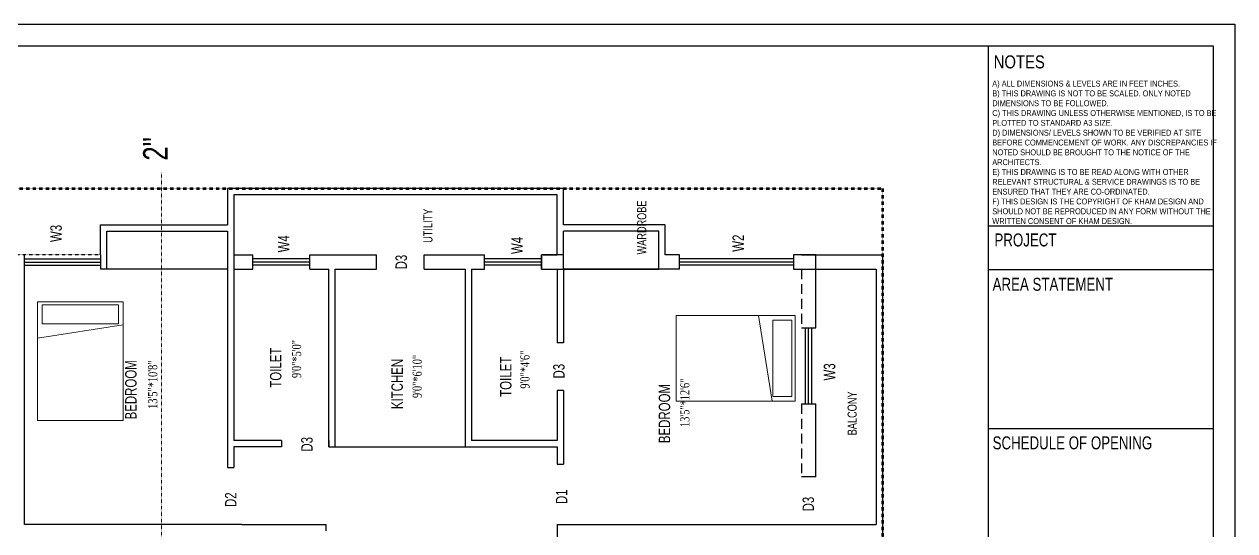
# Model space of a CAD drawing. Header units: inches. Extents: x 13884 to 18519, y 5853 to 8310.
# Drawn here: x 15429 to 16192, y 7990 to 8310 of the extents above; entities that cross this region are included whole.
import ezdxf

# ---------------------------------------------------------------- set-up
doc = ezdxf.new("R2010")
doc.units = ezdxf.units.IN
doc.header["$LTSCALE"] = 0.5
doc.header["$MEASUREMENT"] = 0
doc.linetypes.add('DASHED', pattern=[0.75, 0.5, -0.25])
doc.linetypes.add('HIDDEN2', pattern=[0.1875, 0.125, -0.0625])
doc.layers.add('A-----SYP', color=6, linetype='Continuous', lineweight=9)
doc.layers.add('I-DETLFUM', color=2, linetype='Continuous', lineweight=9)
doc.layers.add('FF WALL', color=30, linetype='Continuous')
doc.layers.add('Template', color=7, linetype='Continuous')
doc.styles.add('alpha', font='swisscl.ttf')
doc.styles.get("Standard").update_dxf_attribs({"font": 'romans.shx', "width": 0.75})

# ---------------------------------------------------------------- blocks, each defined once
blk = doc.blocks.new('js')
at = {"color": 7, "linetype": 'HIDDEN2', "lineweight": 53}
for p, q in [((313.35, 387.57), (313.35, -452.43)), ((313.35, -452.43), (-286.65, -452.43))]:
    blk.add_line(p, q, dxfattribs=at)
blk = doc.blocks.new('Bed _3_ - 1372 x 1905mm - Double-142158-Level 2')
at = {"layer": 'I-DETLFUM', "color": 7}
for p, q in [((37.7, 35.7), (-16.32, 35.7)), ((-16.32, 35.7), (-16.32, -39.3)), ((-16.32, 35.7), (-16.32, -39.3)), ((-16.32, 35.7), (37.7, 35.7)), ((-13.32, 33.7), (-13.32, 21.7)), ((-13.32, 33.7), (34.7, 33.7)), ((34.7, 33.7), (34.7, 21.7)), ((37.7, -39.3), (37.7, 35.7)), ((37.7, 35.7), (37.7, -39.3)), ((37.7, 21.2), (-16.32, 12.63)), ((-13.32, 21.7), (34.7, 21.7)), ((-16.32, -39.3), (37.7, -39.3)), ((-16.32, -39.3), (37.7, -39.3))]:
    blk.add_line(p, q, dxfattribs=at)
blk = doc.blocks.new('column')
for p, q in [((10812.8125, 3409.9375), (10812.8125, 3395.9375)), ((10821.8125, 3409.9375), (10812.8125, 3409.9375)), ((10821.8125, 3395.9375), (10821.8125, 3409.9375)), ((10812.8125, 3395.9375), (10821.8125, 3395.9375))]:
    blk.add_line(p, q)
blk = doc.blocks.new('A3 Paper')
at = {"layer": 'Template', "color": 116}
for points in [[(44545, -27531), (69442, -27531), (69442, -45138), (44545, -45138)], [(69146, -44841), (44841, -44841), (44841, -27828), (69146, -27828)]]:
    blk.add_lwpolyline(points, close=True, dxfattribs=at)

msp = doc.modelspace()

# ---------------------------------------------------------------- linework, layer by layer
for p, q in [((16036.8252, 8295.92429), (16036.8252, 7513.39066)), ((15769.2332, 8206.02227), (15557.2332, 8206.02227)), ((15765.2332, 8202.02227), (15561.2332, 8202.02227)), ((15477.2332, 8164.02227), (15477.2332, 8183.02227)), ((15833.2332, 8164.02227), (15833.2332, 8183.02227)), ((15481.2332, 8155.02227), (15481.2332, 8179.02227)), ((15829.2332, 8155.02227), (15829.2332, 8179.02227)), ((16178.40848, 8182.19621), (16036.8252, 8182.19621)), ((15429.2332, 8161.52227), (15477.2332, 8161.52227)), ((15477.2332, 8164.02227), (15477.2332, 8155.02227)), ((15573.2332, 8155.02227), (15573.2332, 8164.02227)), ((15609.2332, 8161.52227), (15573.2332, 8161.52227)), ((15609.2332, 8155.02227), (15609.2332, 8164.02227)), ((15651.2332, 8155.02227), (15651.2332, 8164.02227)), ((15681.2332, 8155.02227), (15681.2332, 8164.02227)), ((15719.2332, 8155.02227), (15719.2332, 8164.02227)), ((15755.2332, 8161.52227), (15719.2332, 8161.52227)), ((15755.2332, 8155.02227), (15755.2332, 8164.02227)), ((15842.2332, 8164.02227), (15833.2332, 8164.02227)), ((15842.2332, 8155.02227), (15842.2332, 8164.02227)), ((15914.2332, 8161.52227), (15842.2332, 8161.52227)), ((15914.2332, 8164.02227), (15914.2332, 8155.02227)), ((15928.2332, 8118.02227), (15928.2332, 8164.02227)), ((15429.2332, 8159.52227), (15477.2332, 8159.52227)), ((15429.2332, 8157.52227), (15477.2332, 8157.52227)), ((15609.2332, 8159.52227), (15573.2332, 8159.52227)), ((15609.2332, 8157.52227), (15573.2332, 8157.52227)), ((15755.2332, 8159.52227), (15719.2332, 8159.52227)), ((15755.2332, 8157.52227), (15719.2332, 8157.52227)), ((15842.2332, 8155.02227), (15769.2332, 8155.02227)), ((15769.2332, 8155.02227), (15829.2332, 8155.02227)), ((15914.2332, 8159.52227), (15842.2332, 8159.52227)), ((15914.2332, 8157.52227), (15842.2332, 8157.52227)), ((16178.40848, 8154.53953), (16036.8252, 8154.53953)), ((15919.2332, 8118.02227), (15928.2332, 8118.02227)), ((15919.2332, 8070.02227), (15928.2332, 8070.02227)), ((15928.2332, 8024.02227), (15928.2332, 8070.02227)), ((16178.40848, 8054.27572), (16036.8252, 8054.27572)), ((15928.2332, 8024.02227), (15919.2332, 8024.02227))]:
    msp.add_line(p, q)
at = {"linetype": 'HIDDEN2'}
msp.add_line((15477.2332, 8164.02227), (15377.2332, 8164.02227), dxfattribs=at)
at = {"layer": 'A-----SYP', "linetype": 'HIDDEN2'}
msp.add_line((15515.66221, 7606.16141), (15515.66221, 8216.31939), dxfattribs=at)
at = {"layer": 'FF WALL'}
for p, q in [((15557.2332, 8206.02227), (15557.2332, 8183.02227)), ((15769.2332, 8183.02227), (15769.2332, 8206.02227)), ((15561.2332, 8202.02227), (15561.2332, 8155.02227)), ((15765.2332, 8164.02227), (15765.2332, 8202.02227)), ((15477.2332, 8183.02227), (15557.2332, 8183.02227)), ((15833.2332, 8183.02227), (15769.2332, 8183.02227)), ((15481.2332, 8179.02227), (15557.2332, 8179.02227)), ((15557.2332, 8179.02227), (15557.2332, 8155.02227)), ((15769.2332, 8155.02227), (15769.2332, 8179.02227)), ((15829.2332, 8179.02227), (15769.2332, 8179.02227)), ((15429.2332, 7994.02227), (15429.2332, 8164.02227)), ((15561.2332, 8164.02227), (15573.2332, 8164.02227)), ((15609.2332, 8164.02227), (15651.2332, 8164.02227)), ((15681.2332, 8164.02227), (15719.2332, 8164.02227)), ((15756.2332, 8164.02227), (15765.2332, 8164.02227)), ((15919.2332, 8164.02227), (15970.2332, 8164.02227)), ((15970.2332, 8164.02227), (15970.2332, 7994.02227)), ((15557.2332, 8155.02227), (15477.2332, 8155.02227)), ((15557.2332, 8155.02227), (15557.2332, 8030.02227)), ((15561.2332, 8155.02227), (15573.2332, 8155.02227)), ((15561.2332, 8155.02227), (15573.2332, 8155.02227)), ((15561.2332, 8155.02227), (15561.2332, 8047.02227)), ((15609.2332, 8155.02227), (15621.2332, 8155.02227)), ((15609.2332, 8155.02227), (15621.2332, 8155.02227)), ((15621.2332, 8043.02227), (15621.2332, 8155.02227)), ((15625.2332, 8155.02227), (15651.2332, 8155.02227)), ((15625.2332, 8043.02227), (15625.2332, 8155.02227)), ((15681.2332, 8155.02227), (15707.2332, 8155.02227)), ((15707.2332, 8155.02227), (15707.2332, 8043.02227)), ((15711.2332, 8155.02227), (15719.2332, 8155.02227)), ((15711.2332, 8155.02227), (15711.2332, 8047.02227)), ((15756.2332, 8155.02227), (15765.2332, 8155.02227)), ((15765.2332, 8155.02227), (15765.2332, 8108.52227)), ((15769.2332, 8155.02227), (15769.2332, 8108.52227)), ((15928.2332, 8155.02227), (15966.2332, 8155.02227)), ((15966.2332, 8155.02227), (15966.2332, 7994.02227)), ((15921.7332, 8070.02227), (15921.7332, 8118.02227)), ((15923.7332, 8070.02227), (15923.7332, 8118.02227)), ((15925.7332, 8070.02227), (15925.7332, 8118.02227)), ((15769.2332, 8108.52227), (15765.2332, 8108.52227)), ((15765.2332, 8078.52227), (15765.2332, 8047.02227)), ((15769.2332, 8078.52227), (15765.2332, 8078.52227)), ((15769.2332, 8078.52227), (15769.2332, 8032.02227)), ((15591.2332, 8047.02227), (15561.2332, 8047.02227)), ((15591.2332, 8047.02227), (15591.2332, 8043.02227)), ((15621.2332, 8047.02227), (15621.2332, 8043.02227)), ((15765.2332, 8047.02227), (15711.2332, 8047.02227)), ((15561.2332, 8043.02227), (15561.2332, 8030.02227)), ((15591.2332, 8043.02227), (15561.2332, 8043.02227)), ((15621.2332, 8043.02227), (15765.2332, 8043.02227)), ((15765.2332, 8043.02227), (15765.2332, 8032.02227)), ((15765.2332, 8032.02227), (15769.2332, 8032.02227)), ((15557.2332, 8030.02227), (15561.2332, 8030.02227)), ((15566.2332, 7994.02227), (15429.2332, 7994.02227)), ((15566.2332, 7994.02227), (15619.2332, 7994.02227)), ((15619.2332, 7994.02227), (15619.2332, 7990.02227)), ((15765.2332, 7994.02227), (15765.2332, 7911.02227)), ((15765.2332, 7994.02227), (15966.2332, 7994.02227)), ((15970.2332, 7994.02227), (15970.2332, 7860.02227))]:
    msp.add_line(p, q, dxfattribs=at)
at = {"layer": 'FF WALL', "linetype": 'DASHED', "ltscale": 25}
for p, q in [((15919.2332, 8155.02227), (15919.2332, 8118.02227)), ((15919.2332, 8070.02227), (15919.2332, 8024.02227))]:
    msp.add_line(p, q, dxfattribs=at)

# ---------------------------------------------------------------- block references
at = {"xscale": 0.04599530890905365, "yscale": 0.04599530890905365, "zscale": 0.04599530890905365}
msp.add_blockref('A3 Paper', (12998.40748, 9575.87382), dxfattribs=at)
at = {"rotation": 90}
for p in [(19165.1707, -2657.79023), (19324.1707, -2657.79023)]:
    msp.add_blockref('column', p, dxfattribs=at)
at = {"layer": 'FF WALL', "rotation": 90}
msp.add_blockref('js', (15517.80734, 7892.67311), dxfattribs=at)
at = {"layer": 'I-DETLFUM'}
msp.add_blockref('Bed _3_ - 1372 x 1905mm - Double-142158-Level 2', (15453.7868, 8098.81735), dxfattribs=at)
at = {"layer": 'I-DETLFUM', "rotation": 270}
msp.add_blockref('Bed _3_ - 1372 x 1905mm - Double-142158-Level 2', (15879.52828, 8109.47457), dxfattribs=at)

# ---------------------------------------------------------------- texts
at = {"attachment_point": 1, "style": 'alpha'}
for s, insert, char_height, width in [('{\\fSwis721 Cn BT|b0|i0|c0|p34;NOTES}', (16040.39302, 8289.88498), 8.179794, 146.3631169), ('{\\fSwis721 Cn BT|b0|i0|c0|p34;A) ALL DIMENSIONS & LEVELS ARE IN FEET INCHES.\\PB) THIS DRAWING IS NOT TO BE SCALED. ONLY NOTED DIMENSIONS TO BE FOLLOWED.\\PC) THIS DRAWING UNLESS OTHERWISE MENTIONED, IS TO BE PLOTTED TO STANDARD A3 SIZE.\\PD) DIMENSIONS/ LEVELS SHOWN TO BE VERIFIED AT SITE BEFORE COMMENCEMENT OF WORK. ANY DISCREPANCIES IF NOTED SHOULD BE BROUGHT TO THE NOTICE OF THE ARCHITECTS.\\PE) THIS DRAWING IS TO BE READ ALONG WITH OTHER RELEVANT STRUCTURAL & SERVICE DRAWINGS IS TO BE ENSURED THAT THEY ARE CO-ORDINATED.\\PF) THIS DESIGN IS THE COPYRIGHT OF KHAM DESIGN AND SHOULD NOT BE REPRODUCED IN ANY FORM WITHOUT THE WRITTEN CONSENT OF KHAM DESIGN.}', (16039.50903, 8273.9622), 3.71679264, 136.3448793), ('PROJECT', (16040.86542, 8177.56625), 8.179794, 89.6164139), ('AREA STATEMENT', (16039.73012, 8149.61148), 8.179794, 146.3631169), ('SCHEDULE OF OPENING', (16039.73012, 8049.582), 8.179794, 100.4597217)]:
    msp.add_mtext(s, dxfattribs=dict(at, insert=insert, char_height=char_height, width=width))
at = {"rotation": 90}
for s, width, heights, insert, char_height, attachment_point in [('{\\fShonar Bangla|b0|i0|c0|p34;WARDROBE}', 2.4, [0], (15815.58247, 8164.33477), 5.76, 1), ('{\\fShonar Bangla|b0|i0|c0|p34;UTILITY}', 2.4, [0], (15680.76997, 8171.64727), 5.76, 1), ('{\\fElephant|b0|i0|c0|p18;W3}', 13.3335224, [2.300382107023324e-13], (15452.88393, 8172.14727), 7.2, 7), ('{\\fElephant|b0|i0|c0|p18;W4}', 13.3335224, [2.300382107023324e-13], (15589.08247, 8165.64727), 7.2, 1), ('{\\fElephant|b0|i0|c0|p18;W4}', 13.3335224, [2.300382107023324e-13], (15736.26997, 8164.58477), 7.2, 1), ('{\\fElephant|b0|i0|c0|p18;W2}', 13.3335224, [2.300382107023324e-13], (15875.70747, 8166.02227), 7.2, 1), ('{\\fElephant|b0|i0|c0|p18;D3}', 4.9534067, [2.300382107023324e-13], (15663.20747, 8154.89727), 7.2, 1), ('{\\fBookman Old Style|b0|i0|c0|p18;9\'0"*5\'0"}', 21.6690565, [0], (15597.94782, 8086.36159), 5.76, 1), ('{\\fElephant|b0|i0|c0|p18;TOILET}', 4.9534067, [2.300382107023324e-13], (15584.08247, 8080.27227), 7.2, 1), ('{\\fBookman Old Style|b0|i0|c0|p18;9\'0"*6\'10"}', 21.6690565, [0], (15674.01032, 8073.73659), 5.76, 1), ('{\\fElephant|b0|i0|c0|p18;TOILET}', 4.9534067, [2.300382107023324e-13], (15729.14497, 8074.52227), 7.2, 1), ('{\\fBookman Old Style|b0|i0|c0|p18;9\'0"*4\'6"}', 21.6690565, [0], (15741.94782, 8079.67409), 5.76, 1), ('{\\fElephant|b0|i0|c0|p18;BEDROOM}', 4.9534067, [2.300382107023324e-13], (15492.75367, 8060.28898), 7.2, 1), ('{\\fBookman Old Style|b0|i0|c0|p18;13\'5"*10\'8"}', 21.6690565, [0], (15507.26032, 8066.92409), 5.76, 1), ('{\\fElephant|b0|i0|c0|p18;KITCHEN}', 4.9534067, [2.300382107023324e-13], (15660.64497, 8066.75636), 7.2, 1), ('{\\fElephant|b0|i0|c0|p18;D3}', 4.9534067, [2.300382107023324e-13], (15762.64497, 8086.08477), 7.2, 1), ('{\\fElephant|b0|i0|c0|p18;W3}', 13.3335224, [2.300382107023324e-13], (15933.26997, 8084.83477), 7.2, 1), ('{\\fBookman Old Style|b0|i0|c0|p18;13\'5"*12\'6"}', 21.6690565, [0], (15842.76032, 8055.48659), 5.76, 1), ('{\\fElephant|b0|i0|c0|p18;BEDROOM}', 4.9534067, [2.300382107023324e-13], (15829.20747, 8045.31886), 7.2, 1), ('{\\fShonar Bangla|b0|i0|c0|p34;BALCONY}', 2.4, [0], (15948.26997, 8050.27227), 5.76, 1), ('{\\fElephant|b0|i0|c0|p18;D3}', 4.9534067, [2.300382107023324e-13], (15603.76997, 8039.95977), 7.2, 1), ('{\\fElephant|b0|i0|c0|p18;D1}', 13.3335224, [2.300382107023324e-13], (15764.33247, 8006.89727), 7.2, 1), ('{\\fElephant|b0|i0|c0|p18;D2}', 5.1183699, [2.300382107023324e-13], (15555.70747, 8005.02227), 7.2, 1), ('{\\fElephant|b0|i0|c0|p18;D3}', 4.9534067, [2.300382107023324e-13], (15919.89497, 8002.27227), 7.2, 1)]:
    msp.add_mtext_dynamic_manual_height_columns(s, width=width, gutter_width=45, heights=heights, dxfattribs=dict(at, insert=insert, char_height=char_height, attachment_point=attachment_point))
at = {"layer": 'A-----SYP', "insert": (15504.09533, 8230.89809), "char_height": 15.4887076, "width": 25.5101371, "attachment_point": 2, "rotation": 90, "line_spacing_factor": 0.938532}
msp.add_mtext('{\\fArial|b0|i0|c0|p34;2"}', dxfattribs=at)

doc.saveas('drawing.dxf')
